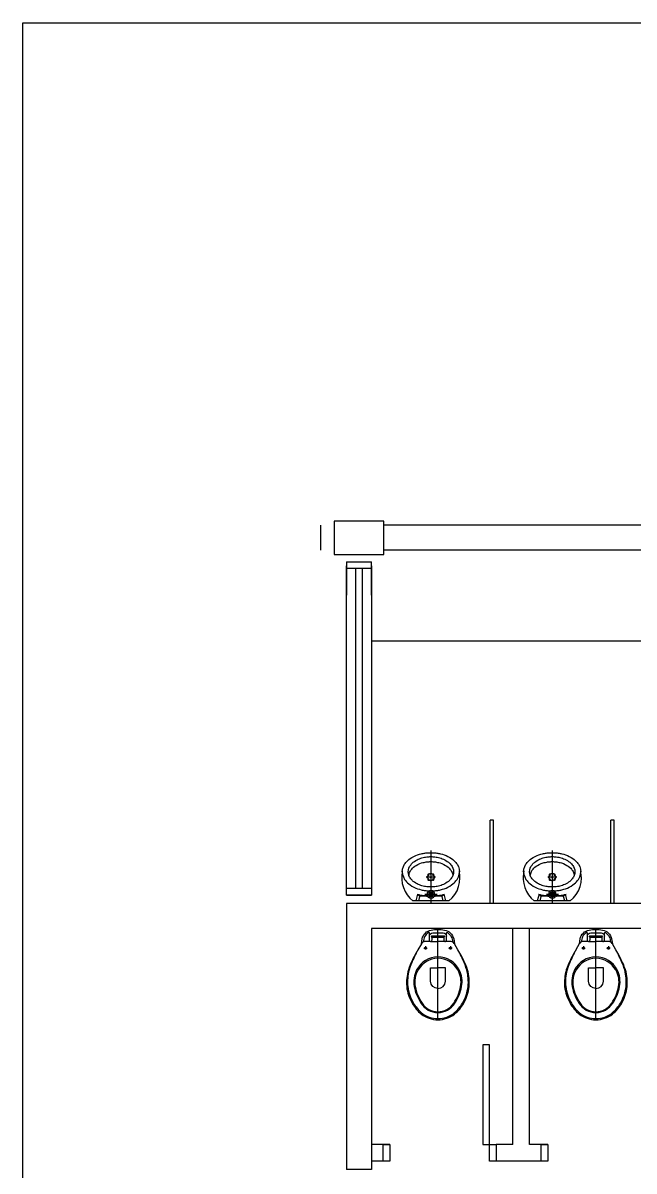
# Model space of a CAD drawing. Header units: millimetres. Extents: x 20431 to 27288, y 6147 to 13165.
# Drawn here: x 24108 to 24476, y 12475 to 13165 of the extents above; entities that cross this region are included whole.
import ezdxf

# ---------------------------------------------------------------- set-up
doc = ezdxf.new("R2010")
doc.units = ezdxf.units.MM
doc.header["$MEASUREMENT"] = 0
for name, color, linetype in [('Arqui-02', 2, 'Continuous'), ('Arqui-Aberturas', 63, 'Continuous'), ('Arqui-DivisóriaGesso', 211, 'Continuous'), ('Arqui-Louças', 30, 'Continuous'), ('Arqui-Paredes', 3, 'Continuous'), ('Arqui-Pilares', 4, 'Continuous')]:
    doc.layers.add(name, color=color, linetype=linetype)

msp = doc.modelspace()

# ---------------------------------------------------------------- linework, layer by layer
at = {"layer": 'Arqui-02'}
for p, q in [((24389.56, 12635.65), (24389.56, 12685.65)), ((24391.56, 12635.65), (24391.56, 12685.65)), ((24462.06, 12635.65), (24462.06, 12685.65)), ((24464.06, 12635.65), (24464.06, 12685.65)), ((24329.06, 12490.65), (24318.06, 12490.65)), ((24403.06, 12490.65), (24393.06, 12490.65)), ((24424.06, 12490.65), (24413.06, 12490.65)), ((24329.06, 12480.65), (24318.06, 12480.65)), ((24424.06, 12480.65), (24393.06, 12480.65))]:
    msp.add_line(p, q, dxfattribs=at)
for points in [[(24391.56, 12685.65), (24389.56, 12685.65)], [(24464.06, 12685.65), (24462.06, 12685.65)], [(24403.06, 12490.65), (24403.06, 12620.65)], [(24413.06, 12490.65), (24413.06, 12620.65)]]:
    msp.add_lwpolyline(points, dxfattribs=at)
for points in [[(24389.06, 12490.65), (24389.06, 12550.65), (24385.06, 12550.65), (24385.06, 12490.65)], [(24325.06, 12480.65), (24325.06, 12490.65), (24329.06, 12490.65), (24329.06, 12480.65)], [(24325.06, 12480.65), (24325.06, 12490.65), (24329.06, 12490.65), (24329.06, 12480.65)], [(24389.06, 12480.65), (24389.06, 12490.65), (24393.06, 12490.65), (24393.06, 12480.65)], [(24420.06, 12480.65), (24420.06, 12490.65), (24424.06, 12490.65), (24424.06, 12480.65)], [(24420.06, 12480.65), (24420.06, 12490.65), (24424.06, 12490.65), (24424.06, 12480.65)]]:
    msp.add_lwpolyline(points, close=True, dxfattribs=at)
at = {"layer": 'Arqui-Aberturas'}
for p, q in [((24287.56, 12848.15), (24287.56, 12863.15)), ((24303.06, 12640.65), (24303.06, 12838.68)), ((24318.06, 12837.18), (24303.06, 12837.18)), ((24308.56, 12837.18), (24308.56, 12825.18)), ((24308.56, 12834.68), (24308.56, 12644.65)), ((24312.56, 12837.18), (24312.56, 12825.18)), ((24312.56, 12834.68), (24312.56, 12644.65)), ((24318.06, 12838.68), (24318.06, 12640.65)), ((24308.56, 12787.18), (24308.56, 12775.18)), ((24312.56, 12787.18), (24312.56, 12775.18)), ((24318.06, 12644.65), (24303.06, 12644.65))]:
    msp.add_line(p, q, dxfattribs=at)
for points in [[(24303.06, 12841.18), (24303.06, 12821.18)], [(24318.06, 12821.18), (24318.06, 12841.18)]]:
    msp.add_lwpolyline(points, dxfattribs=at)
at = {"layer": 'Arqui-DivisóriaGesso'}
msp.add_lwpolyline([(24108.49, 13165.33), (26970.76, 13165.33), (26970.76, 9846.03), (24108.49, 9846.03)], close=True, dxfattribs=at)
at = {"layer": 'Arqui-Louças'}
for p, q in [((24318.06, 12793.68), (24999.35, 12793.68)), ((24353.81, 12660.65), (24353.81, 12635.65)), ((24426.81, 12660.65), (24426.81, 12635.65)), ((24358.06, 12565.65), (24358.06, 12620.65)), ((24453.06, 12565.65), (24453.06, 12620.65)), ((24349.56, 12608.75), (24351.56, 12608.75)), ((24350.56, 12609.85), (24350.56, 12607.85)), ((24366.56, 12608.75), (24364.56, 12608.75)), ((24365.56, 12609.85), (24365.56, 12607.85)), ((24444.56, 12608.75), (24446.56, 12608.75)), ((24445.56, 12609.85), (24445.56, 12607.85)), ((24461.56, 12608.75), (24459.56, 12608.75)), ((24460.56, 12609.85), (24460.56, 12607.85))]:
    msp.add_line(p, q, dxfattribs=at)
for points in [[(24353.81, 12667.58), (24353.81, 12635.65)], [(24426.81, 12667.58), (24426.81, 12635.65)], [(24339.13, 12660.66), (24339.83, 12661.35), (24340.57, 12662.01), (24341.35, 12662.61)], [(24341.35, 12662.61), (24342.42, 12663.3), (24343.53, 12663.91), (24344.69, 12664.43)], [(24342.14, 12659.39), (24342.47, 12659.78), (24342.85, 12660.13), (24343.25, 12660.45)], [(24343.25, 12660.45), (24343.97, 12660.97), (24344.71, 12661.46), (24345.48, 12661.89)], [(24344.69, 12664.43), (24345.78, 12664.85), (24346.89, 12665.22), (24348.03, 12665.51)], [(24344.94, 12658.52), (24346.01, 12659.09), (24347.12, 12659.59), (24348.26, 12659.98)], [(24345.48, 12661.89), (24346.2, 12662.24), (24346.94, 12662.56), (24347.7, 12662.83)], [(24353.25, 12663.79), (24353.81, 12663.8)], [(24353.81, 12663.8), (24354.37, 12663.79)], [(24359.35, 12659.98), (24360.5, 12659.59), (24361.61, 12659.09), (24362.68, 12658.52)], [(24359.59, 12665.51), (24360.72, 12665.22), (24361.84, 12664.85), (24362.93, 12664.43)], [(24359.92, 12662.83), (24360.68, 12662.56), (24361.42, 12662.24), (24362.14, 12661.89)], [(24362.14, 12661.89), (24362.91, 12661.46), (24363.65, 12660.98), (24364.37, 12660.45)], [(24362.93, 12664.43), (24364.09, 12663.91), (24365.2, 12663.3), (24366.27, 12662.61)], [(24366.27, 12662.61), (24367.05, 12662.01), (24367.79, 12661.35), (24368.49, 12660.66)], [(24412.13, 12660.66), (24412.83, 12661.35), (24413.57, 12662.01), (24414.35, 12662.61)], [(24414.35, 12662.61), (24415.42, 12663.3), (24416.53, 12663.91), (24417.69, 12664.43)], [(24415.14, 12659.39), (24415.47, 12659.78), (24415.85, 12660.13), (24416.25, 12660.45)], [(24416.25, 12660.45), (24416.97, 12660.97), (24417.71, 12661.46), (24418.48, 12661.89)], [(24417.69, 12664.43), (24418.78, 12664.85), (24419.89, 12665.22), (24421.03, 12665.51)], [(24417.94, 12658.52), (24419.01, 12659.09), (24420.12, 12659.59), (24421.26, 12659.98)], [(24418.48, 12661.89), (24419.2, 12662.24), (24419.94, 12662.56), (24420.7, 12662.83)], [(24426.25, 12663.79), (24426.81, 12663.8)], [(24426.81, 12663.8), (24427.37, 12663.79)], [(24432.35, 12659.98), (24433.5, 12659.59), (24434.61, 12659.09), (24435.68, 12658.52)], [(24432.59, 12665.51), (24433.72, 12665.22), (24434.84, 12664.85), (24435.93, 12664.43)], [(24432.92, 12662.83), (24433.68, 12662.56), (24434.42, 12662.24), (24435.14, 12661.89)], [(24435.14, 12661.89), (24435.91, 12661.46), (24436.65, 12660.98), (24437.37, 12660.45)], [(24435.93, 12664.43), (24437.09, 12663.91), (24438.2, 12663.3), (24439.27, 12662.61)], [(24439.27, 12662.61), (24440.05, 12662.01), (24440.79, 12661.35), (24441.49, 12660.66)], [(24336.65, 12655.26), (24336.33, 12651.74)], [(24336.59, 12654.68), (24336.79, 12656.27), (24337.27, 12657.79), (24338.02, 12659.21)], [(24336.59, 12654.68), (24336.79, 12653.09), (24337.27, 12651.57), (24338.02, 12650.14)], [(24340.18, 12654.68), (24340.26, 12655.79), (24340.54, 12656.87), (24341.03, 12657.85)], [(24341.03, 12651.5), (24340.56, 12652.51), (24340.28, 12653.57), (24340.18, 12654.68)], [(24340.6, 12652.39), (24340.69, 12653.04), (24340.84, 12653.68), (24341.06, 12654.3)], [(24341.98, 12659.12), (24342.14, 12659.39)], [(24342.72, 12656.78), (24343.41, 12657.42), (24344.15, 12658.01), (24344.94, 12658.52)], [(24353.81, 12653.54), (24353.01, 12653.38), (24352.35, 12652.94), (24351.91, 12652.28), (24351.74, 12651.48)], [(24352.76, 12652.53), (24351.97, 12653.31)], [(24352.35, 12653.27), (24352.18, 12653.22), (24352.06, 12653.1), (24352.02, 12652.94)], [(24352.02, 12652.94), (24352.06, 12652.77), (24352.18, 12652.65), (24352.35, 12652.61)], [(24352.68, 12652.94), (24352.63, 12653.1), (24352.52, 12653.22), (24352.35, 12653.27)], [(24352.35, 12652.61), (24352.52, 12652.65), (24352.63, 12652.77), (24352.68, 12652.94)], [(24353.81, 12653.87), (24353.64, 12653.83), (24353.52, 12653.71), (24353.48, 12653.54)], [(24353.48, 12653.54), (24353.52, 12653.38), (24353.64, 12653.26), (24353.81, 12653.21)], [(24354.14, 12653.54), (24354.09, 12653.71), (24353.98, 12653.83), (24353.81, 12653.87)], [(24353.81, 12653.21), (24353.98, 12653.26), (24354.09, 12653.38), (24354.14, 12653.54)], [(24355.88, 12651.48), (24355.71, 12652.28), (24355.27, 12652.94), (24354.61, 12653.38), (24353.81, 12653.54)], [(24355.64, 12653.31), (24354.86, 12652.53)], [(24355.27, 12653.27), (24355.1, 12653.22), (24354.98, 12653.1), (24354.94, 12652.94)], [(24354.94, 12652.94), (24354.98, 12652.77), (24355.1, 12652.65), (24355.27, 12652.61)], [(24355.6, 12652.94), (24355.56, 12653.1), (24355.44, 12653.22), (24355.27, 12653.27)], [(24355.27, 12652.61), (24355.44, 12652.65), (24355.56, 12652.77), (24355.6, 12652.94)], [(24362.68, 12658.52), (24363.47, 12658.01), (24364.21, 12657.42), (24364.9, 12656.78)], [(24365.48, 12659.39), (24365.89, 12658.91), (24366.25, 12658.39), (24366.59, 12657.85)], [(24366.56, 12654.3), (24366.78, 12653.68), (24366.93, 12653.04), (24367.01, 12652.39)], [(24366.59, 12657.85), (24367.06, 12656.85), (24367.35, 12655.79), (24367.44, 12654.68)], [(24367.44, 12654.68), (24367.35, 12653.57), (24367.06, 12652.51), (24366.59, 12651.5)], [(24369.6, 12659.21), (24370.35, 12657.79), (24370.83, 12656.27), (24371.02, 12654.68)], [(24369.6, 12650.14), (24370.35, 12651.57), (24370.83, 12653.09), (24371.02, 12654.68)], [(24371.29, 12651.74), (24370.97, 12655.26)], [(24409.65, 12655.26), (24409.33, 12651.74)], [(24409.59, 12654.68), (24409.79, 12656.27), (24410.27, 12657.79), (24411.02, 12659.21)], [(24409.59, 12654.68), (24409.79, 12653.09), (24410.27, 12651.57), (24411.02, 12650.14)], [(24413.18, 12654.68), (24413.26, 12655.79), (24413.54, 12656.87), (24414.03, 12657.85)], [(24414.03, 12651.5), (24413.56, 12652.51), (24413.28, 12653.57), (24413.18, 12654.68)], [(24413.6, 12652.39), (24413.69, 12653.04), (24413.84, 12653.68), (24414.06, 12654.3)], [(24414.98, 12659.12), (24415.14, 12659.39)], [(24415.72, 12656.78), (24416.41, 12657.42), (24417.15, 12658.01), (24417.94, 12658.52)], [(24426.81, 12653.54), (24426.01, 12653.38), (24425.35, 12652.94), (24424.91, 12652.28), (24424.74, 12651.48)], [(24425.76, 12652.53), (24424.97, 12653.31)], [(24425.35, 12653.27), (24425.18, 12653.22), (24425.06, 12653.1), (24425.02, 12652.94)], [(24425.02, 12652.94), (24425.06, 12652.77), (24425.18, 12652.65), (24425.35, 12652.61)], [(24425.68, 12652.94), (24425.63, 12653.1), (24425.52, 12653.22), (24425.35, 12653.27)], [(24425.35, 12652.61), (24425.52, 12652.65), (24425.63, 12652.77), (24425.68, 12652.94)], [(24426.81, 12653.87), (24426.64, 12653.83), (24426.52, 12653.71), (24426.48, 12653.54)], [(24426.48, 12653.54), (24426.52, 12653.38), (24426.64, 12653.26), (24426.81, 12653.21)], [(24427.14, 12653.54), (24427.09, 12653.71), (24426.98, 12653.83), (24426.81, 12653.87)], [(24426.81, 12653.21), (24426.98, 12653.26), (24427.09, 12653.38), (24427.14, 12653.54)], [(24428.88, 12651.48), (24428.71, 12652.28), (24428.27, 12652.94), (24427.61, 12653.38), (24426.81, 12653.54)], [(24428.64, 12653.31), (24427.86, 12652.53)], [(24428.27, 12653.27), (24428.1, 12653.22), (24427.98, 12653.1), (24427.94, 12652.94)], [(24427.94, 12652.94), (24427.98, 12652.77), (24428.1, 12652.65), (24428.27, 12652.61)], [(24428.6, 12652.94), (24428.56, 12653.1), (24428.44, 12653.22), (24428.27, 12653.27)], [(24428.27, 12652.61), (24428.44, 12652.65), (24428.56, 12652.77), (24428.6, 12652.94)], [(24435.68, 12658.52), (24436.47, 12658.01), (24437.21, 12657.42), (24437.9, 12656.78)], [(24438.48, 12659.39), (24438.89, 12658.91), (24439.25, 12658.39), (24439.59, 12657.85)], [(24439.56, 12654.3), (24439.78, 12653.68), (24439.93, 12653.04), (24440.01, 12652.39)], [(24439.59, 12657.85), (24440.06, 12656.85), (24440.35, 12655.79), (24440.44, 12654.68)], [(24440.44, 12654.68), (24440.35, 12653.57), (24440.06, 12652.51), (24439.59, 12651.5)], [(24442.6, 12659.21), (24443.35, 12657.79), (24443.83, 12656.27), (24444.02, 12654.68)], [(24442.6, 12650.14), (24443.35, 12651.57), (24443.83, 12653.09), (24444.02, 12654.68)], [(24444.29, 12651.74), (24443.97, 12655.26)], [(24336.35, 12650.03), (24336.63, 12647.55), (24337.29, 12645.16), (24338.28, 12642.88)], [(24339.13, 12648.7), (24339.83, 12648.01), (24340.57, 12647.35), (24341.35, 12646.75)], [(24342.14, 12649.96), (24341.73, 12650.45), (24341.37, 12650.96), (24341.03, 12651.5)], [(24341.35, 12646.75), (24342.42, 12646.06), (24343.53, 12645.45), (24344.69, 12644.93)], [(24345.48, 12647.47), (24344.7, 12647.9), (24343.96, 12648.38), (24343.25, 12648.91)], [(24347.7, 12646.53), (24346.94, 12646.8), (24346.2, 12647.11), (24345.48, 12647.47)], [(24356.51, 12651.48), (24351.06, 12651.48)], [(24351.74, 12651.81), (24351.58, 12651.76), (24351.46, 12651.64), (24351.41, 12651.48)], [(24351.41, 12651.48), (24351.46, 12651.31), (24351.58, 12651.19), (24351.74, 12651.15)], [(24352.07, 12651.48), (24352.03, 12651.64), (24351.91, 12651.76), (24351.74, 12651.81)], [(24351.74, 12651.15), (24351.91, 12651.19), (24352.03, 12651.31), (24352.07, 12651.48)], [(24351.74, 12651.48), (24351.91, 12650.67), (24352.35, 12650.02), (24353.01, 12649.57), (24353.81, 12649.41)], [(24352.76, 12650.43), (24351.89, 12649.56)], [(24352.35, 12650.35), (24352.18, 12650.3), (24352.06, 12650.18), (24352.02, 12650.02)], [(24352.02, 12650.02), (24352.06, 12649.85), (24352.18, 12649.73), (24352.35, 12649.69)], [(24352.68, 12650.02), (24352.63, 12650.18), (24352.52, 12650.3), (24352.35, 12650.35)], [(24352.35, 12649.69), (24352.52, 12649.73), (24352.63, 12649.85), (24352.68, 12650.02)], [(24353.81, 12651.81), (24353.64, 12651.76), (24353.52, 12651.64), (24353.48, 12651.48)], [(24353.48, 12651.48), (24353.52, 12651.31), (24353.64, 12651.19), (24353.81, 12651.15)], [(24353.81, 12649.74), (24353.64, 12649.7), (24353.52, 12649.58), (24353.48, 12649.41)], [(24353.48, 12649.41), (24353.52, 12649.24), (24353.64, 12649.13), (24353.81, 12649.08)], [(24354.14, 12651.48), (24354.09, 12651.64), (24353.98, 12651.76), (24353.81, 12651.81)], [(24353.81, 12649.41), (24354.61, 12649.57), (24355.27, 12650.02), (24355.71, 12650.67), (24355.88, 12651.48)], [(24353.81, 12651.15), (24353.98, 12651.19), (24354.09, 12651.31), (24354.14, 12651.48)], [(24354.14, 12649.41), (24354.09, 12649.58), (24353.98, 12649.7), (24353.81, 12649.74)], [(24353.81, 12649.08), (24353.98, 12649.13), (24354.09, 12649.24), (24354.14, 12649.41)], [(24355.73, 12649.56), (24354.86, 12650.43)], [(24355.27, 12650.35), (24355.1, 12650.3), (24354.98, 12650.18), (24354.94, 12650.02)], [(24354.94, 12650.02), (24354.98, 12649.85), (24355.1, 12649.73), (24355.27, 12649.69)], [(24355.6, 12650.02), (24355.56, 12650.18), (24355.44, 12650.3), (24355.27, 12650.35)], [(24355.27, 12649.69), (24355.44, 12649.73), (24355.56, 12649.85), (24355.6, 12650.02)], [(24355.88, 12651.81), (24355.71, 12651.76), (24355.59, 12651.64), (24355.54, 12651.48)], [(24355.54, 12651.48), (24355.59, 12651.31), (24355.71, 12651.19), (24355.88, 12651.15)], [(24356.21, 12651.48), (24356.16, 12651.64), (24356.04, 12651.76), (24355.88, 12651.81)], [(24355.88, 12651.15), (24356.04, 12651.19), (24356.16, 12651.31), (24356.21, 12651.48)], [(24362.14, 12647.47), (24361.42, 12647.11), (24360.68, 12646.8), (24359.92, 12646.53)], [(24364.37, 12648.91), (24363.65, 12648.38), (24362.91, 12647.9), (24362.14, 12647.47)], [(24362.93, 12644.93), (24364.09, 12645.45), (24365.2, 12646.06), (24366.27, 12646.75)], [(24366.59, 12651.5), (24366.25, 12650.96), (24365.89, 12650.45), (24365.48, 12649.96)], [(24366.27, 12646.75), (24367.05, 12647.35), (24367.79, 12648.01), (24368.49, 12648.7)], [(24369.55, 12643.31), (24370.53, 12645.77), (24371.13, 12648.34), (24371.33, 12650.98)], [(24371.32, 12651.36), (24371.29, 12651.74)], [(24371.33, 12650.98), (24371.32, 12651.36)], [(24409.35, 12650.03), (24409.63, 12647.55), (24410.29, 12645.16), (24411.28, 12642.88)], [(24412.13, 12648.7), (24412.83, 12648.01), (24413.57, 12647.35), (24414.35, 12646.75)], [(24415.14, 12649.96), (24414.73, 12650.45), (24414.37, 12650.96), (24414.03, 12651.5)], [(24414.35, 12646.75), (24415.42, 12646.06), (24416.53, 12645.45), (24417.69, 12644.93)], [(24418.48, 12647.47), (24417.7, 12647.9), (24416.96, 12648.38), (24416.25, 12648.91)], [(24420.7, 12646.53), (24419.94, 12646.8), (24419.2, 12647.11), (24418.48, 12647.47)], [(24429.51, 12651.48), (24424.06, 12651.48)], [(24424.74, 12651.81), (24424.58, 12651.76), (24424.46, 12651.64), (24424.41, 12651.48)], [(24424.41, 12651.48), (24424.46, 12651.31), (24424.58, 12651.19), (24424.74, 12651.15)], [(24425.07, 12651.48), (24425.03, 12651.64), (24424.91, 12651.76), (24424.74, 12651.81)], [(24424.74, 12651.15), (24424.91, 12651.19), (24425.03, 12651.31), (24425.07, 12651.48)], [(24424.74, 12651.48), (24424.91, 12650.67), (24425.35, 12650.02), (24426.01, 12649.57), (24426.81, 12649.41)], [(24425.76, 12650.43), (24424.89, 12649.56)], [(24425.35, 12650.35), (24425.18, 12650.3), (24425.06, 12650.18), (24425.02, 12650.02)], [(24425.02, 12650.02), (24425.06, 12649.85), (24425.18, 12649.73), (24425.35, 12649.69)], [(24425.68, 12650.02), (24425.63, 12650.18), (24425.52, 12650.3), (24425.35, 12650.35)], [(24425.35, 12649.69), (24425.52, 12649.73), (24425.63, 12649.85), (24425.68, 12650.02)], [(24426.81, 12651.81), (24426.64, 12651.76), (24426.52, 12651.64), (24426.48, 12651.48)], [(24426.48, 12651.48), (24426.52, 12651.31), (24426.64, 12651.19), (24426.81, 12651.15)], [(24426.81, 12649.74), (24426.64, 12649.7), (24426.52, 12649.58), (24426.48, 12649.41)], [(24426.48, 12649.41), (24426.52, 12649.24), (24426.64, 12649.13), (24426.81, 12649.08)], [(24427.14, 12651.48), (24427.09, 12651.64), (24426.98, 12651.76), (24426.81, 12651.81)], [(24426.81, 12649.41), (24427.61, 12649.57), (24428.27, 12650.02), (24428.71, 12650.67), (24428.88, 12651.48)], [(24426.81, 12651.15), (24426.98, 12651.19), (24427.09, 12651.31), (24427.14, 12651.48)], [(24427.14, 12649.41), (24427.09, 12649.58), (24426.98, 12649.7), (24426.81, 12649.74)], [(24426.81, 12649.08), (24426.98, 12649.13), (24427.09, 12649.24), (24427.14, 12649.41)], [(24428.73, 12649.56), (24427.86, 12650.43)], [(24428.27, 12650.35), (24428.1, 12650.3), (24427.98, 12650.18), (24427.94, 12650.02)], [(24427.94, 12650.02), (24427.98, 12649.85), (24428.1, 12649.73), (24428.27, 12649.69)], [(24428.6, 12650.02), (24428.56, 12650.18), (24428.44, 12650.3), (24428.27, 12650.35)], [(24428.27, 12649.69), (24428.44, 12649.73), (24428.56, 12649.85), (24428.6, 12650.02)], [(24428.88, 12651.81), (24428.71, 12651.76), (24428.59, 12651.64), (24428.54, 12651.48)], [(24428.54, 12651.48), (24428.59, 12651.31), (24428.71, 12651.19), (24428.88, 12651.15)], [(24429.21, 12651.48), (24429.16, 12651.64), (24429.04, 12651.76), (24428.88, 12651.81)], [(24428.88, 12651.15), (24429.04, 12651.19), (24429.16, 12651.31), (24429.21, 12651.48)], [(24435.14, 12647.47), (24434.42, 12647.11), (24433.68, 12646.8), (24432.92, 12646.53)], [(24437.37, 12648.91), (24436.65, 12648.38), (24435.91, 12647.9), (24435.14, 12647.47)], [(24435.93, 12644.93), (24437.09, 12645.45), (24438.2, 12646.06), (24439.27, 12646.75)], [(24439.59, 12651.5), (24439.25, 12650.96), (24438.89, 12650.45), (24438.48, 12649.96)], [(24439.27, 12646.75), (24440.05, 12647.35), (24440.79, 12648.01), (24441.49, 12648.7)], [(24442.55, 12643.31), (24443.53, 12645.77), (24444.13, 12648.34), (24444.33, 12650.98)], [(24444.32, 12651.36), (24444.29, 12651.74)], [(24444.33, 12650.98), (24444.32, 12651.36)], [(24338.28, 12642.88), (24339.59, 12640.76), (24341.17, 12638.85), (24343.02, 12637.18)], [(24344.69, 12644.93), (24345.78, 12644.51), (24346.89, 12644.14), (24348.03, 12643.85)], [(24345.85, 12641.18), (24344.81, 12637.18)], [(24345.53, 12641.28), (24346.51, 12640.97), (24347.51, 12640.72), (24348.52, 12640.53)], [(24347.01, 12639.8), (24346.33, 12637.18)], [(24351.19, 12639.93), (24347.15, 12639.93)], [(24348.52, 12640.53), (24349.54, 12640.41), (24350.56, 12640.34), (24351.65, 12640.35)], [(24357.59, 12641.11), (24350.26, 12641.11)], [(24351.19, 12639.93), (24351.32, 12639.95), (24351.43, 12640), (24351.53, 12640.09)], [(24353.81, 12643.42), (24352.91, 12643.24), (24352.17, 12642.75), (24351.68, 12642.01), (24351.5, 12641.11)], [(24351.5, 12641.11), (24351.68, 12640.21), (24352.17, 12639.47), (24352.91, 12638.98), (24353.81, 12638.8)], [(24351.53, 12640.09), (24351.58, 12640.2), (24351.63, 12640.46)], [(24353.81, 12642.6), (24353.06, 12642.39), (24352.53, 12641.86), (24352.32, 12641.11)], [(24352.32, 12641.11), (24352.53, 12640.36), (24353.06, 12639.83), (24353.81, 12639.62)], [(24353.81, 12645.56), (24353.25, 12645.57)], [(24354.37, 12645.57), (24353.81, 12645.56)], [(24356.12, 12641.11), (24355.94, 12642.01), (24355.45, 12642.75), (24354.71, 12643.24), (24353.81, 12643.42)], [(24355.3, 12641.11), (24355.09, 12641.86), (24354.56, 12642.39), (24353.81, 12642.6)], [(24353.81, 12639.62), (24354.56, 12639.83), (24355.09, 12640.36), (24355.3, 12641.11)], [(24353.81, 12638.8), (24354.71, 12638.98), (24355.45, 12639.47), (24355.94, 12640.21), (24356.12, 12641.11)], [(24355.97, 12640.35), (24357.06, 12640.34), (24358.08, 12640.41), (24359.1, 12640.53)], [(24355.99, 12640.46), (24356.03, 12640.2), (24356.09, 12640.09)], [(24356.09, 12640.09), (24356.19, 12640), (24356.3, 12639.95), (24356.42, 12639.93)], [(24360.45, 12639.93), (24356.42, 12639.93)], [(24359.1, 12640.53), (24360.11, 12640.72), (24361.11, 12640.97), (24362.09, 12641.28)], [(24359.59, 12643.85), (24360.72, 12644.14), (24361.84, 12644.51), (24362.93, 12644.93)], [(24361.29, 12637.18), (24360.61, 12639.8)], [(24362.81, 12637.18), (24361.77, 12641.18)], [(24364.6, 12637.18), (24366.56, 12638.97), (24368.22, 12641.02), (24369.55, 12643.31)], [(24411.28, 12642.88), (24412.59, 12640.76), (24414.17, 12638.85), (24416.02, 12637.18)], [(24417.69, 12644.93), (24418.78, 12644.51), (24419.89, 12644.14), (24421.03, 12643.85)], [(24418.85, 12641.18), (24417.81, 12637.18)], [(24418.53, 12641.28), (24419.51, 12640.97), (24420.51, 12640.72), (24421.52, 12640.53)], [(24420.01, 12639.8), (24419.33, 12637.18)], [(24424.19, 12639.93), (24420.15, 12639.93)], [(24421.52, 12640.53), (24422.54, 12640.41), (24423.56, 12640.34), (24424.65, 12640.35)], [(24430.59, 12641.11), (24423.26, 12641.11)], [(24424.19, 12639.93), (24424.32, 12639.95), (24424.43, 12640), (24424.53, 12640.09)], [(24426.81, 12643.42), (24425.91, 12643.24), (24425.17, 12642.75), (24424.68, 12642.01), (24424.5, 12641.11)], [(24424.5, 12641.11), (24424.68, 12640.21), (24425.17, 12639.47), (24425.91, 12638.98), (24426.81, 12638.8)], [(24424.53, 12640.09), (24424.58, 12640.2), (24424.63, 12640.46)], [(24426.81, 12642.6), (24426.06, 12642.39), (24425.53, 12641.86), (24425.32, 12641.11)], [(24425.32, 12641.11), (24425.53, 12640.36), (24426.06, 12639.83), (24426.81, 12639.62)], [(24426.81, 12645.56), (24426.25, 12645.57)], [(24427.37, 12645.57), (24426.81, 12645.56)], [(24429.12, 12641.11), (24428.94, 12642.01), (24428.45, 12642.75), (24427.71, 12643.24), (24426.81, 12643.42)], [(24428.3, 12641.11), (24428.09, 12641.86), (24427.56, 12642.39), (24426.81, 12642.6)], [(24426.81, 12639.62), (24427.56, 12639.83), (24428.09, 12640.36), (24428.3, 12641.11)], [(24426.81, 12638.8), (24427.71, 12638.98), (24428.45, 12639.47), (24428.94, 12640.21), (24429.12, 12641.11)], [(24428.97, 12640.35), (24430.06, 12640.34), (24431.08, 12640.41), (24432.1, 12640.53)], [(24428.99, 12640.46), (24429.03, 12640.2), (24429.09, 12640.09)], [(24429.09, 12640.09), (24429.19, 12640), (24429.3, 12639.95), (24429.42, 12639.93)], [(24433.45, 12639.93), (24429.42, 12639.93)], [(24432.1, 12640.53), (24433.11, 12640.72), (24434.11, 12640.97), (24435.09, 12641.28)], [(24432.59, 12643.85), (24433.72, 12644.14), (24434.84, 12644.51), (24435.93, 12644.93)], [(24434.29, 12637.18), (24433.61, 12639.8)], [(24435.81, 12637.18), (24434.77, 12641.18)], [(24437.6, 12637.18), (24439.56, 12638.97), (24441.22, 12641.02), (24442.55, 12643.31)], [(24364.6, 12637.18), (24343.02, 12637.18)], [(24437.6, 12637.18), (24416.02, 12637.18)], [(24353.56, 12612.66), (24358.05, 12612.66)], [(24354.56, 12615.3), (24358.06, 12615.3), (24361.56, 12615.3)], [(24362.56, 12612.66), (24358.06, 12612.66)], [(24448.56, 12612.66), (24453.05, 12612.66)], [(24449.56, 12615.3), (24453.06, 12615.3), (24456.56, 12615.3)], [(24457.56, 12612.66), (24453.06, 12612.66)]]:
    msp.add_lwpolyline(points, dxfattribs=at)
for points in [[(24338.02, 12659.21, -0.029412), (24338.72, 12660.21), (24339.13, 12660.66)], [(24347.7, 12662.83, -0.018626), (24349.17, 12663.25), (24349.92, 12663.42)], [(24348.03, 12665.51, -0.02046), (24350.25, 12665.94)], [(24348.26, 12659.98, -0.016259), (24349.74, 12660.37), (24350.48, 12660.51)], [(24349.92, 12663.42, -0.015078), (24351.4, 12663.65), (24352.14, 12663.73)], [(24350.25, 12665.94, -0.015737), (24351.36, 12666.07)], [(24350.48, 12660.51, -0.015642), (24351.59, 12660.67)], [(24351.36, 12666.07, -0.017734), (24353.81, 12666.18)], [(24351.59, 12660.67, -0.013175), (24352.7, 12660.76)], [(24352.14, 12663.73, -0.012772), (24353.25, 12663.79)], [(24352.7, 12660.76, -0.014052), (24353.81, 12660.8)], [(24353.81, 12666.18, -0.017734), (24356.26, 12666.07)], [(24353.81, 12660.8, -0.014052), (24354.92, 12660.76)], [(24354.37, 12663.79, -0.012771), (24355.48, 12663.73)], [(24354.92, 12660.76, -0.013175), (24356.03, 12660.67)], [(24355.48, 12663.73), (24356.22, 12663.65, -0.015079), (24357.7, 12663.42)], [(24356.03, 12660.67, -0.015643), (24357.14, 12660.51)], [(24356.26, 12666.07, -0.015735), (24357.37, 12665.94)], [(24357.14, 12660.51), (24357.88, 12660.37, -0.016262), (24359.35, 12659.98)], [(24357.37, 12665.94, -0.020461), (24359.59, 12665.51)], [(24357.7, 12663.42), (24358.45, 12663.25, -0.018626), (24359.92, 12662.83)], [(24364.37, 12660.45), (24364.76, 12660.12, -0.020792), (24365.48, 12659.39)], [(24368.49, 12660.66), (24368.9, 12660.21, -0.029425), (24369.6, 12659.21)], [(24411.02, 12659.21, -0.029412), (24411.72, 12660.21), (24412.13, 12660.66)], [(24420.7, 12662.83, -0.018626), (24422.17, 12663.25), (24422.92, 12663.42)], [(24421.03, 12665.51, -0.02046), (24423.25, 12665.94)], [(24421.26, 12659.98, -0.016259), (24422.74, 12660.37), (24423.48, 12660.51)], [(24422.92, 12663.42, -0.015078), (24424.4, 12663.65), (24425.14, 12663.73)], [(24423.25, 12665.94, -0.015737), (24424.36, 12666.07)], [(24423.48, 12660.51, -0.015642), (24424.59, 12660.67)], [(24424.36, 12666.07, -0.017734), (24426.81, 12666.18)], [(24424.59, 12660.67, -0.013175), (24425.7, 12660.76)], [(24425.14, 12663.73, -0.012772), (24426.25, 12663.79)], [(24425.7, 12660.76, -0.014052), (24426.81, 12660.8)], [(24426.81, 12666.18, -0.017734), (24429.26, 12666.07)], [(24426.81, 12660.8, -0.014052), (24427.92, 12660.76)], [(24427.37, 12663.79, -0.012771), (24428.48, 12663.73)], [(24427.92, 12660.76, -0.013175), (24429.03, 12660.67)], [(24428.48, 12663.73), (24429.22, 12663.65, -0.015079), (24430.7, 12663.42)], [(24429.03, 12660.67, -0.015643), (24430.14, 12660.51)], [(24429.26, 12666.07, -0.015735), (24430.37, 12665.94)], [(24430.14, 12660.51), (24430.88, 12660.37, -0.016262), (24432.35, 12659.98)], [(24430.37, 12665.94, -0.020461), (24432.59, 12665.51)], [(24430.7, 12663.42), (24431.45, 12663.25, -0.018626), (24432.92, 12662.83)], [(24437.37, 12660.45), (24437.76, 12660.12, -0.020792), (24438.48, 12659.39)], [(24441.49, 12660.66), (24441.9, 12660.21, -0.029425), (24442.6, 12659.21)], [(24341.03, 12657.85), (24341.34, 12658.28, 0.021616), (24341.98, 12659.12)], [(24341.06, 12654.3, -0.050002), (24341.61, 12655.38)], [(24341.61, 12655.38, -0.02971), (24342.32, 12656.34), (24342.72, 12656.78)], [(24364.9, 12656.78), (24365.3, 12656.34, -0.029703), (24366.01, 12655.38)], [(24366.01, 12655.38, -0.04999), (24366.56, 12654.3)], [(24414.03, 12657.85), (24414.34, 12658.28, 0.021616), (24414.98, 12659.12)], [(24414.06, 12654.3, -0.050002), (24414.61, 12655.38)], [(24414.61, 12655.38, -0.02971), (24415.32, 12656.34), (24415.72, 12656.78)], [(24437.9, 12656.78), (24438.3, 12656.34, -0.029703), (24439.01, 12655.38)], [(24439.01, 12655.38, -0.04999), (24439.56, 12654.3)], [(24336.33, 12651.74, 0.025489), (24336.29, 12650.88)], [(24336.29, 12650.88, 0.025506), (24336.35, 12650.03)], [(24338.02, 12650.14, 0.029418), (24338.72, 12649.15), (24339.13, 12648.7)], [(24343.25, 12648.91), (24342.86, 12649.24, -0.02081), (24342.14, 12649.96)], [(24349.92, 12645.94), (24349.17, 12646.1, -0.018631), (24347.7, 12646.53)], [(24359.92, 12646.53, -0.018631), (24358.45, 12646.1), (24357.7, 12645.94)], [(24365.48, 12649.96, -0.020792), (24364.76, 12649.24), (24364.37, 12648.91)], [(24368.49, 12648.7), (24368.9, 12649.15, 0.029431), (24369.6, 12650.14)], [(24409.33, 12651.74, 0.025489), (24409.29, 12650.88)], [(24409.29, 12650.88, 0.025506), (24409.35, 12650.03)], [(24411.02, 12650.14, 0.029418), (24411.72, 12649.15), (24412.13, 12648.7)], [(24416.25, 12648.91), (24415.86, 12649.24, -0.02081), (24415.14, 12649.96)], [(24422.92, 12645.94), (24422.17, 12646.1, -0.018631), (24420.7, 12646.53)], [(24432.92, 12646.53, -0.018631), (24431.45, 12646.1), (24430.7, 12645.94)], [(24438.48, 12649.96, -0.020792), (24437.76, 12649.24), (24437.37, 12648.91)], [(24441.49, 12648.7), (24441.9, 12649.15, 0.029431), (24442.6, 12650.14)], [(24346.54, 12640.71, 0.103805), (24346.16, 12641.06)], [(24346.75, 12640.25, 0.103794), (24346.54, 12640.71)], [(24346.75, 12640.25, 0.171066), (24346.9, 12640.02)], [(24346.9, 12640.02, 0.171026), (24347.15, 12639.93)], [(24347.07, 12639.89, 0.16594), (24347.01, 12639.8)], [(24347.15, 12639.93, 0.165884), (24347.07, 12639.89)], [(24348.03, 12643.85, 0.020455), (24350.25, 12643.42)], [(24352.14, 12645.63), (24351.4, 12645.71, -0.015079), (24349.92, 12645.94)], [(24350.25, 12643.42, 0.015739), (24351.36, 12643.29)], [(24351.36, 12643.29, 0.010834), (24352.85, 12643.2)], [(24353.25, 12645.57, -0.013893), (24352.14, 12645.63)], [(24353.81, 12641.81, 1), (24353.81, 12640.41)], [(24353.81, 12640.41, 1), (24353.81, 12641.81)], [(24355.48, 12645.63, -0.013893), (24354.37, 12645.57)], [(24354.77, 12643.2, 0.010835), (24356.26, 12643.29)], [(24357.7, 12645.94, -0.01508), (24356.22, 12645.71), (24355.48, 12645.63)], [(24356.26, 12643.29, 0.015738), (24357.37, 12643.42)], [(24357.37, 12643.42, 0.020456), (24359.59, 12643.85)], [(24360.45, 12639.93, 0.171026), (24360.72, 12640.02)], [(24360.55, 12639.89, 0.165857), (24360.45, 12639.93)], [(24360.61, 12639.8, 0.16918), (24360.55, 12639.89)], [(24360.72, 12640.02, 0.171059), (24360.87, 12640.25)], [(24361.08, 12640.71, 0.103814), (24360.87, 12640.25)], [(24361.45, 12641.06, 0.103795), (24361.08, 12640.71)], [(24419.54, 12640.71, 0.103805), (24419.16, 12641.06)], [(24419.75, 12640.25, 0.103794), (24419.54, 12640.71)], [(24419.75, 12640.25, 0.171066), (24419.9, 12640.02)], [(24419.9, 12640.02, 0.171026), (24420.15, 12639.93)], [(24420.07, 12639.89, 0.16594), (24420.01, 12639.8)], [(24420.15, 12639.93, 0.165884), (24420.07, 12639.89)], [(24421.03, 12643.85, 0.020455), (24423.25, 12643.42)], [(24425.14, 12645.63), (24424.4, 12645.71, -0.015079), (24422.92, 12645.94)], [(24423.25, 12643.42, 0.015739), (24424.36, 12643.29)], [(24424.36, 12643.29, 0.010834), (24425.85, 12643.2)], [(24426.25, 12645.57, -0.013893), (24425.14, 12645.63)], [(24426.81, 12641.81, 1), (24426.81, 12640.41)], [(24426.81, 12640.41, 1), (24426.81, 12641.81)], [(24428.48, 12645.63, -0.013893), (24427.37, 12645.57)], [(24427.77, 12643.2, 0.010835), (24429.26, 12643.29)], [(24430.7, 12645.94, -0.01508), (24429.22, 12645.71), (24428.48, 12645.63)], [(24429.26, 12643.29, 0.015738), (24430.37, 12643.42)], [(24430.37, 12643.42, 0.020456), (24432.59, 12643.85)], [(24433.45, 12639.93, 0.171026), (24433.72, 12640.02)], [(24433.55, 12639.89, 0.165857), (24433.45, 12639.93)], [(24433.61, 12639.8, 0.16918), (24433.55, 12639.89)], [(24433.72, 12640.02, 0.171059), (24433.87, 12640.25)], [(24434.08, 12640.71, 0.103814), (24433.87, 12640.25)], [(24434.45, 12641.06, 0.103795), (24434.08, 12640.71)], [(24348.12, 12611.37, 0.047116), (24348.13, 12611.43), (24348.58, 12614.35, -0.305161), (24354.06, 12619.65, -0.049506), (24358.06, 12620.05, -0.049506), (24362.06, 12619.65, -0.305161), (24367.54, 12614.35), (24367.99, 12611.43, 0.047116), (24368, 12611.37)], [(24443.12, 12611.37, 0.047116), (24443.13, 12611.43), (24443.58, 12614.35, -0.305161), (24449.06, 12619.65, -0.049506), (24453.06, 12620.05, -0.049506), (24457.06, 12619.65, -0.305161), (24462.54, 12614.35), (24462.99, 12611.43, 0.047116), (24463, 12611.37)], [(24353.56, 12612.66), (24350.01, 12612.66, 0.269143), (24348.27, 12611.65), (24348.12, 12611.37, -0.044891), (24348.09, 12611.32), (24346.06, 12607.65, 0.036783), (24344.86, 12605.65, 0.0196), (24342.76, 12601.65, 0.056836), (24340.26, 12595.65, 0.089116), (24339.26, 12585.65, 0.095425), (24342.51, 12575.65, 0.091656), (24348.06, 12569.1, 0.16072), (24358.06, 12565.65, 0.16072), (24368.06, 12569.1, 0.091656), (24373.61, 12575.65, 0.095425), (24376.86, 12585.65, 0.089116), (24375.86, 12595.65, 0.056836), (24373.36, 12601.65, 0.0196), (24371.26, 12605.65, 0.036783), (24370.06, 12607.65), (24368.03, 12611.32, -0.044891), (24368, 12611.37), (24367.84, 12611.65, 0.269143), (24366.11, 12612.66), (24362.56, 12612.66)], [(24352.96, 12612.65), (24352.96, 12615.9), (24352.96, 12617.75, 0.5854), (24352.35, 12618.09, 0.134872), (24350.06, 12615.65, 0.082359), (24349.29, 12612.52)], [(24352.96, 12615.9, -0.414214), (24354.96, 12617.9), (24358.06, 12617.9), (24361.16, 12617.9, -0.414214), (24363.16, 12615.9)], [(24353.56, 12612.66, 0.414214), (24354.56, 12613.66), (24354.56, 12614.95, 0.226163), (24354.3, 12615.5, -0.733322), (24354.56, 12616.15), (24358.06, 12616.15), (24361.56, 12616.15, -0.733322), (24361.82, 12615.5, 0.226163), (24361.56, 12614.95), (24361.56, 12613.66, 0.414214), (24362.56, 12612.66)], [(24363.16, 12612.65), (24363.16, 12615.9), (24363.16, 12617.75, -0.5854), (24363.77, 12618.09, -0.134872), (24366.06, 12615.65, -0.082359), (24366.83, 12612.52)], [(24448.56, 12612.66), (24445.01, 12612.66, 0.269143), (24443.27, 12611.65), (24443.12, 12611.37, -0.044891), (24443.09, 12611.32), (24441.06, 12607.65, 0.036783), (24439.86, 12605.65, 0.0196), (24437.76, 12601.65, 0.056836), (24435.26, 12595.65, 0.089116), (24434.26, 12585.65, 0.095425), (24437.51, 12575.65, 0.091656), (24443.06, 12569.1, 0.16072), (24453.06, 12565.65, 0.16072), (24463.06, 12569.1, 0.091656), (24468.61, 12575.65, 0.095425), (24471.86, 12585.65, 0.089116), (24470.86, 12595.65, 0.056836), (24468.36, 12601.65, 0.0196), (24466.26, 12605.65, 0.036783), (24465.06, 12607.65), (24463.03, 12611.32, -0.044891), (24463, 12611.37), (24462.84, 12611.65, 0.269143), (24461.11, 12612.66), (24457.56, 12612.66)], [(24447.96, 12612.65), (24447.96, 12615.9), (24447.96, 12617.75, 0.5854), (24447.35, 12618.09, 0.134872), (24445.06, 12615.65, 0.082359), (24444.29, 12612.52)], [(24447.96, 12615.9, -0.414214), (24449.96, 12617.9), (24453.06, 12617.9), (24456.16, 12617.9, -0.414214), (24458.16, 12615.9)], [(24448.56, 12612.66, 0.414214), (24449.56, 12613.66), (24449.56, 12614.95, 0.226163), (24449.3, 12615.5, -0.733322), (24449.56, 12616.15), (24453.06, 12616.15), (24456.56, 12616.15, -0.733322), (24456.82, 12615.5, 0.226163), (24456.56, 12614.95), (24456.56, 12613.66, 0.414214), (24457.56, 12612.66)], [(24458.16, 12612.65), (24458.16, 12615.9), (24458.16, 12617.75, -0.5854), (24458.77, 12618.09, -0.134872), (24461.06, 12615.65, -0.082359), (24461.83, 12612.52)], [(24346.06, 12607.65), (24344.96, 12605.65, 0.0204), (24343.06, 12601.65, 0.050595), (24340.71, 12595.65, 0.089432), (24339.91, 12585.65, 0.098712), (24343.31, 12575.65, 0.072481), (24348.06, 12569.95, 0.182574), (24358.06, 12566.35, 0.182574), (24368.06, 12569.95, 0.072481), (24372.81, 12575.65, 0.098712), (24376.21, 12585.65, 0.089432), (24375.41, 12595.65, 0.050595), (24373.06, 12601.65, 0.0204), (24371.16, 12605.65), (24370.06, 12607.65)], [(24441.06, 12607.65), (24439.96, 12605.65, 0.0204), (24438.06, 12601.65, 0.050595), (24435.71, 12595.65, 0.089432), (24434.91, 12585.65, 0.098712), (24438.31, 12575.65, 0.072481), (24443.06, 12569.95, 0.182574), (24453.06, 12566.35, 0.182574), (24463.06, 12569.95, 0.072481), (24467.81, 12575.65, 0.098712), (24471.21, 12585.65, 0.089432), (24470.41, 12595.65, 0.050595), (24468.06, 12601.65, 0.0204), (24466.16, 12605.65), (24465.06, 12607.65)], [(24358.06, 12584.45, -0.394755), (24353.56, 12588.85), (24353.56, 12596.85), (24358.06, 12596.85)], [(24358.06, 12584.45, 0.394755), (24362.56, 12588.85), (24362.56, 12596.85), (24358.06, 12596.85)], [(24453.06, 12584.45, -0.394755), (24448.56, 12588.85), (24448.56, 12596.85), (24453.06, 12596.85)], [(24453.06, 12584.45, 0.394755), (24457.56, 12588.85), (24457.56, 12596.85), (24453.06, 12596.85)]]:
    msp.add_lwpolyline(points, format="xyb", dxfattribs=at)
for points in [[(24370.86, 12595.65, 0.278895), (24358.06, 12603.5, 0.278895), (24345.26, 12595.65, 0.167831), (24343.81, 12585.65, 0.098952), (24347.86, 12575.65, 0.247323), (24358.06, 12569.95, 0.247323), (24368.26, 12575.65, 0.098952), (24372.31, 12585.65, 0.167831)], [(24369.96, 12595.65, 0.264523), (24358.06, 12602.65, 0.264523), (24346.16, 12595.65, 0.185303), (24344.41, 12585.65, 0.106842), (24348.56, 12575.65, 0.250606), (24358.06, 12570.45, 0.250606), (24367.56, 12575.65, 0.106842), (24371.71, 12585.65, 0.185303)], [(24465.86, 12595.65, 0.278895), (24453.06, 12603.5, 0.278895), (24440.26, 12595.65, 0.167831), (24438.81, 12585.65, 0.098952), (24442.86, 12575.65, 0.247323), (24453.06, 12569.95, 0.247323), (24463.26, 12575.65, 0.098952), (24467.31, 12585.65, 0.167831)], [(24464.96, 12595.65, 0.264523), (24453.06, 12602.65, 0.264523), (24441.16, 12595.65, 0.185303), (24439.41, 12585.65, 0.106842), (24443.56, 12575.65, 0.250606), (24453.06, 12570.45, 0.250606), (24462.56, 12575.65, 0.106842), (24466.71, 12585.65, 0.185303)]]:
    msp.add_lwpolyline(points, format="xyb", close=True, dxfattribs=at)
for centre in [(24350.56, 12608.75), (24365.56, 12608.75), (24445.56, 12608.75), (24460.56, 12608.75)]:
    msp.add_circle(centre, 0.65, dxfattribs=at)
at = {"layer": 'Arqui-Paredes'}
for p, q in [((25195.56, 12863.15), (24325.56, 12863.15)), ((25195.56, 12848.15), (24325.56, 12848.15)), ((24303.06, 12841.18), (24318.06, 12841.18)), ((24303.06, 12841.18), (24318.06, 12841.18)), ((24303.06, 12640.65), (24318.06, 12640.65)), ((24608.06, 12635.65), (24303.06, 12635.65)), ((24303.06, 12635.65), (24303.06, 12475.65)), ((24593.06, 12620.65), (24318.06, 12620.65)), ((24318.06, 12620.65), (24318.06, 12475.65)), ((24318.06, 12475.65), (24303.06, 12475.65))]:
    msp.add_line(p, q, dxfattribs=at)
msp.add_lwpolyline([(24318.06, 12640.65), (24303.06, 12640.65)], dxfattribs=at)
at = {"layer": 'Arqui-Pilares'}
msp.add_lwpolyline([(24325.56, 12845.65), (24325.56, 12865.65), (24295.56, 12865.65), (24295.56, 12845.65)], close=True, dxfattribs=at)

doc.saveas('drawing.dxf')
